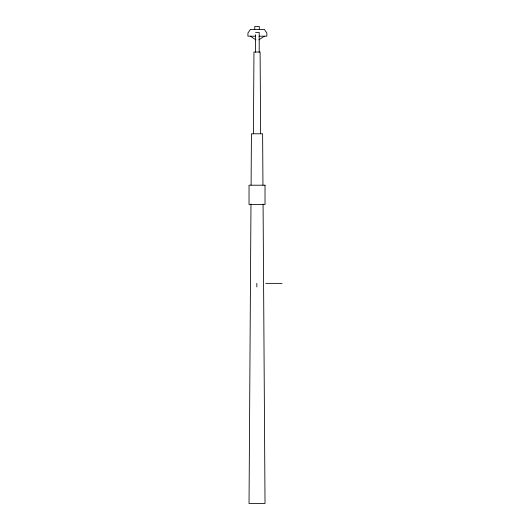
<?xml version="1.0" encoding="UTF-8"?>
<svg xmlns="http://www.w3.org/2000/svg" width="530" height="530" viewBox="0 0 530 530"><rect width="100%" height="100%" fill="white"/><g stroke="black" fill="none" stroke-linecap="round" stroke-linejoin="round"><path stroke-width="0.79" d="M250.975 204.09L249.034 503.5L265.02 503.5L263.079 204.09M251.101 185.063L251.432 133.785L262.622 133.785L262.953 185.063M253.413 133.785L253.956 52.033L260.098 52.033L260.641 133.785M258.799 39.869L264.39 36.192M255.566 32.383L259.203 32.383L259.203 52.152M255.738 36.192L247.921 36.192L247.921 33.039L250.385 29.475L264.39 29.475L266.848 33.039L266.848 36.192L259.037 36.192M265.709 283.371L282.079 283.371M250.385 36.192L255.977 39.869M259.302 29.475L259.302 26.5L254.751 26.5L254.751 29.475M256.838 283.371L256.838 286.955M255.566 34.675L255.566 52.152M265.02 185.208L249.034 185.208L249.034 204.507L265.02 204.507L265.02 185.208"/></g></svg>
